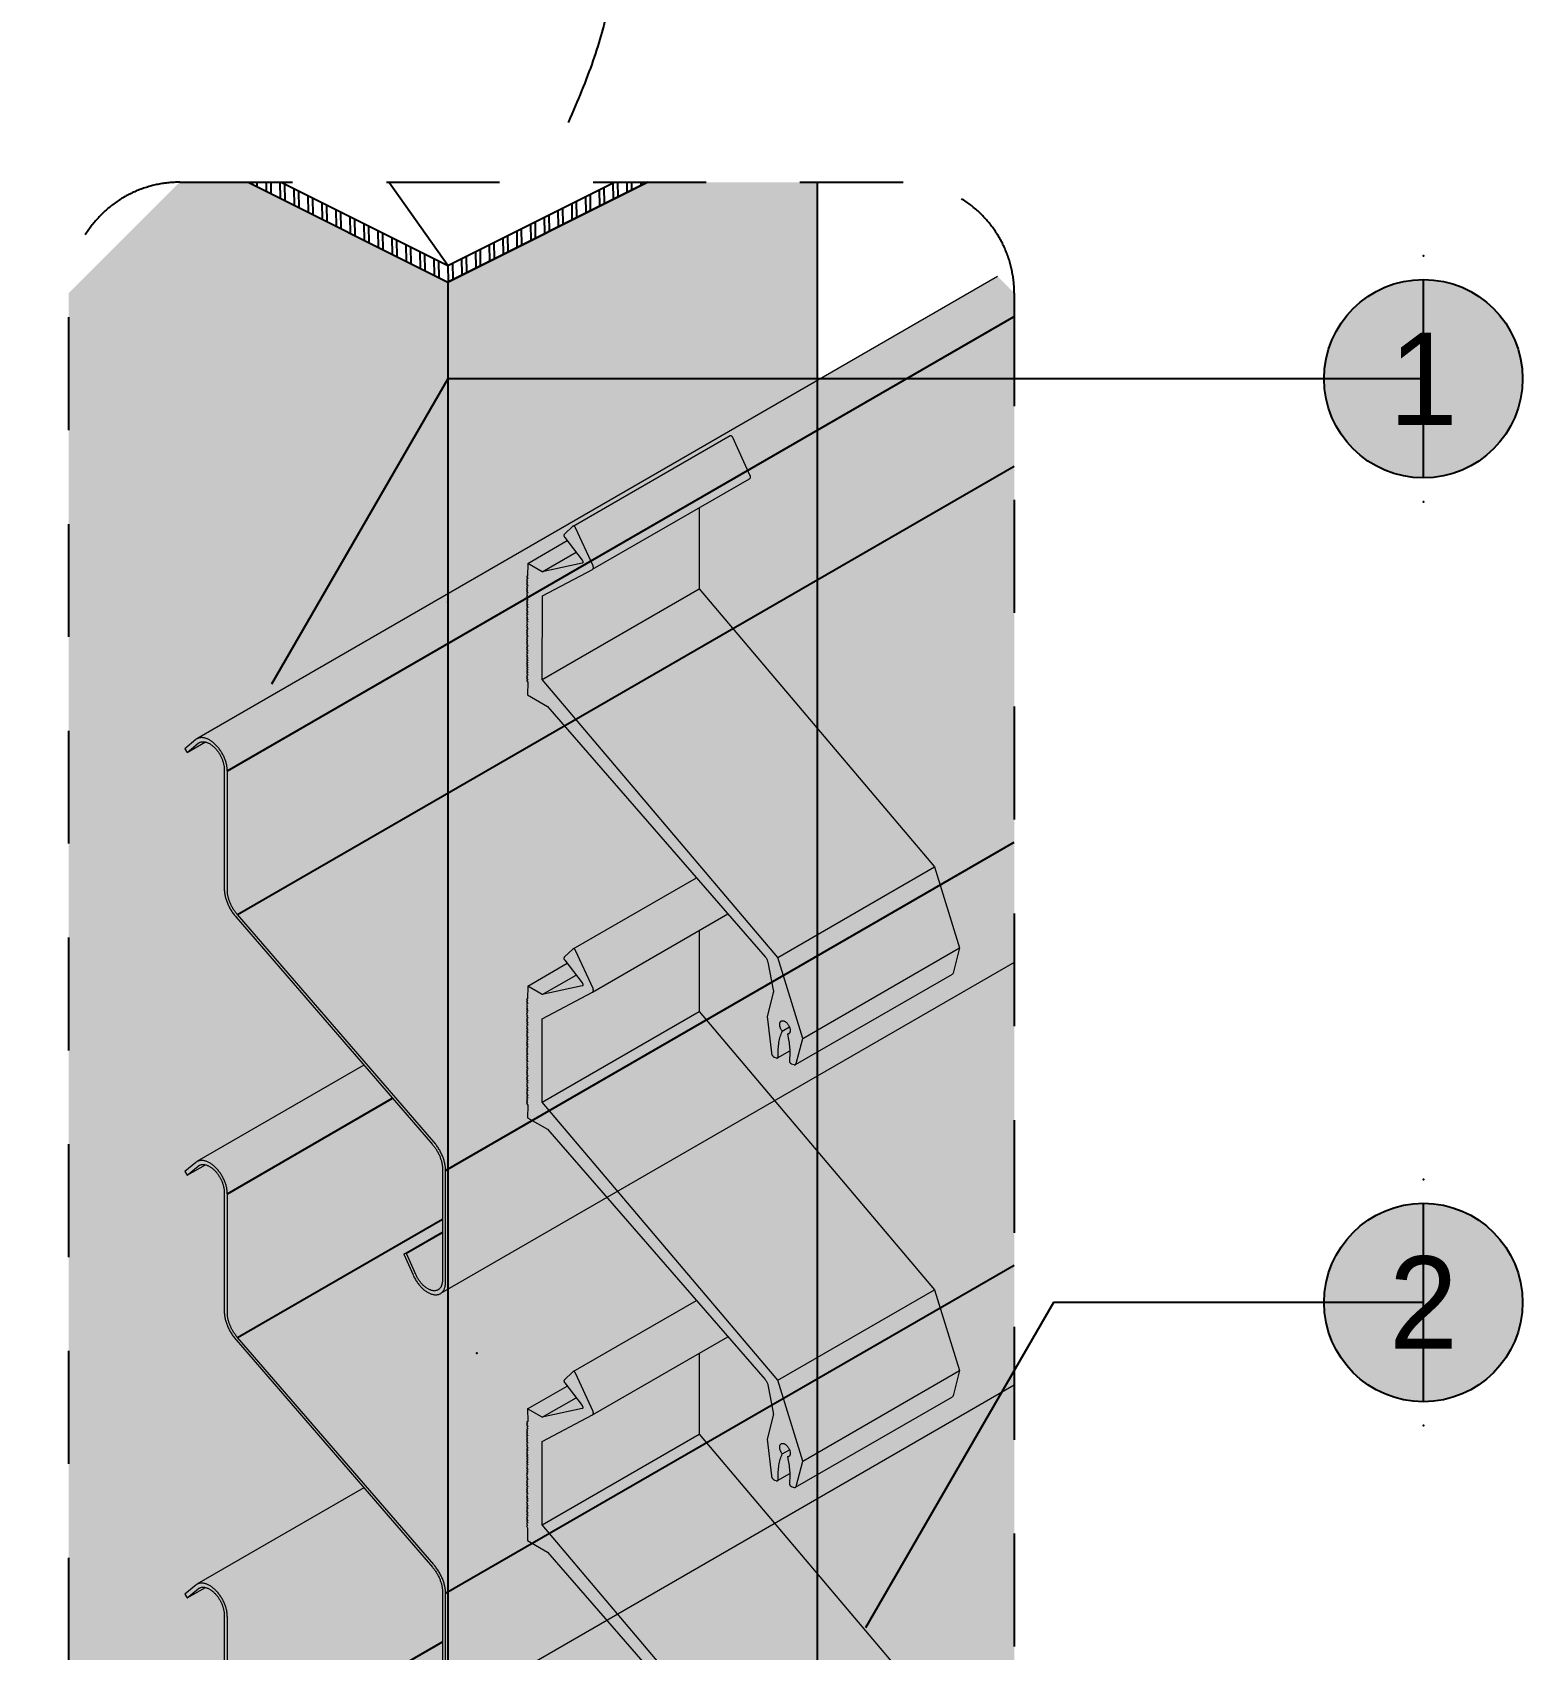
# Model space of a CAD drawing. Header units: millimetres. Extents: x -244126 to 368105, y -173968 to 259060.
# Drawn here: x -87911 to -85896, y 59804 to 61991 of the extents above; entities that cross this region are included whole.
import ezdxf
from ezdxf.enums import TextEntityAlignment as Align
from ezdxf.xclip import XClip

# ---------------------------------------------------------------- set-up
doc = ezdxf.new("R2010")
doc.units = ezdxf.units.MM
doc.header["$MEASUREMENT"] = 0
doc.header["$XCLIPFRAME"] = 0
for name, pattern in [('HIDDEN', [9.525, 6.35, -3.175]), ('TA_HL_011.00000', [71.5, 39.05, -32.45]), ('TA_HL_021.00000', [136.5, 74.55, -61.95]), ('TA_HL_043.00000', [279.5, 152.65, -126.85])]:
    doc.linetypes.add(name, pattern=pattern)
for name, color, linetype in [('000 - H A T C H', 8, 'Continuous'), ('000 - SYMBOL CON', 1, 'Continuous'), ('000 - T E X T', 4, 'Continuous'), ('001 - ASCESSORIES', 1, 'Continuous'), ('A03_SUN LOUVER', 7, 'Continuous')]:
    doc.layers.add(name, color=color, linetype=linetype)
doc.styles.add('BROWALLIA', font='BrowalliaUPC.ttf')
pattern_1 = [(30, (146.9617, 84.8484), (1.14383, 4.26883), [3.125, -3.125])]
pattern_2 = [(0, (7820.9144, -44154.1062), (0.78125, 1.5625), [0, -1.5625])]

# ---------------------------------------------------------------- blocks, each defined once
blk = doc.blocks.new('000 - ASSCESSORIES_FAMELINE_AL.FLEX_BK_FOR_70Z_[70Z-BK]_ISOMATRIC_VIEW')
at = {"color": 3}
blk.add_point((0, 0), dxfattribs=at)
at = {"layer": '001 - ASCESSORIES', "color": 0, "linetype": 'ByBlock', "lineweight": 0, "extrusion": (0.408248, 0.707107, 0.57735)}
for p, q in [((19.79, 0.43), (18.21, 0.03)), ((19.46, -5.58), (19.99, 0.08)), ((19.82, 0.43), (44.31, 0.43)), ((44.48, 0.08), (43.95, -5.58)), ((11.98, -0.86), (11.12, -2.34)), ((13.12, -2.84), (11.98, -0.86)), ((11.98, -0.86), (18.13, -0.86)), ((18.06, -0.33), (18.57, -4.16)), ((9.81, -4.32), (9.81, -4.61)), ((9.98, -4.32), (9.81, -4.32)), ((10.14, -4.04), (9.98, -4.04)), ((9.98, -4.04), (9.98, -4.32)), ((10.3, -3.76), (10.14, -3.76)), ((10.14, -3.76), (10.14, -4.04)), ((10.47, -3.48), (10.3, -3.48)), ((10.3, -3.48), (10.3, -3.76)), ((10.63, -3.19), (10.47, -3.19)), ((10.47, -3.19), (10.47, -3.48)), ((10.79, -2.91), (10.63, -2.91)), ((10.63, -2.91), (10.63, -3.19)), ((10.96, -2.63), (10.79, -2.63)), ((10.79, -2.63), (10.79, -2.91)), ((11.12, -2.34), (10.96, -2.34)), ((10.96, -2.34), (10.96, -2.63)), ((18.37, -4.52), (13.12, -2.84)), ((13.12, -2.84), (18.4, -2.84)), ((5.85, -15.43), (11.49, -5.67)), ((8.83, -6.3), (8.67, -6.3)), ((8.67, -6.3), (8.67, -6.59)), ((9, -6.02), (8.83, -6.02)), ((8.83, -6.02), (8.83, -6.3)), ((9.16, -5.74), (9, -5.74)), ((9, -5.74), (9, -6.02)), ((9.32, -5.46), (9.16, -5.46)), ((9.16, -5.46), (9.16, -5.74)), ((9.49, -5.17), (9.32, -5.17)), ((9.32, -5.17), (9.32, -5.46)), ((9.65, -4.89), (9.49, -4.89)), ((9.49, -4.89), (9.49, -5.17)), ((9.81, -4.61), (9.65, -4.61)), ((9.65, -4.61), (9.65, -4.89)), ((11.49, -5.67), (19.17, -5.95)), ((19.18, -5.95), (43.67, -5.95)), ((35.82, -5.95), (30.35, -15.43)), ((7.53, -8.57), (7.36, -8.57)), ((7.36, -8.57), (7.36, -8.85)), ((7.69, -8.28), (7.53, -8.28)), ((7.53, -8.28), (7.53, -8.57)), ((7.85, -8), (7.69, -8)), ((7.69, -8), (7.69, -8.28)), ((8.02, -7.72), (7.85, -7.72)), ((7.85, -7.72), (7.85, -8)), ((8.18, -7.44), (8.02, -7.44)), ((8.02, -7.44), (8.02, -7.72)), ((8.34, -7.15), (8.18, -7.15)), ((8.18, -7.15), (8.18, -7.44)), ((8.51, -6.87), (8.34, -6.87)), ((8.34, -6.87), (8.34, -7.15)), ((8.67, -6.59), (8.51, -6.59)), ((8.51, -6.59), (8.51, -6.87)), ((6.22, -10.83), (6.06, -10.83)), ((6.06, -10.83), (6.06, -11.11)), ((6.39, -10.55), (6.22, -10.55)), ((6.22, -10.55), (6.22, -10.83)), ((6.55, -10.26), (6.39, -10.26)), ((6.39, -10.26), (6.39, -10.55)), ((6.71, -9.98), (6.55, -9.98)), ((6.55, -9.98), (6.55, -10.26)), ((6.87, -9.7), (6.71, -9.7)), ((6.71, -9.7), (6.71, -9.98)), ((7.04, -9.42), (6.87, -9.42)), ((6.87, -9.42), (6.87, -9.7)), ((7.2, -9.13), (7.04, -9.13)), ((7.04, -9.13), (7.04, -9.42)), ((7.36, -8.85), (7.2, -8.85)), ((7.2, -8.85), (7.2, -9.13)), ((4.92, -13.09), (4.75, -13.09)), ((4.75, -13.09), (4.75, -13.38)), ((5.08, -12.81), (4.92, -12.81)), ((4.92, -12.81), (4.92, -13.09)), ((5.24, -12.53), (5.08, -12.53)), ((5.08, -12.53), (5.08, -12.81)), ((5.41, -12.24), (5.24, -12.24)), ((5.24, -12.24), (5.24, -12.53)), ((5.57, -11.96), (5.41, -11.96)), ((5.41, -11.96), (5.41, -12.24)), ((5.73, -11.68), (5.57, -11.68)), ((5.57, -11.68), (5.57, -11.96)), ((5.9, -11.4), (5.73, -11.4)), ((5.73, -11.4), (5.73, -11.68)), ((6.06, -11.11), (5.9, -11.11)), ((5.9, -11.11), (5.9, -11.4)), ((3.94, -14.79), (3.08, -16.27)), ((4.1, -14.51), (3.94, -14.51)), ((3.94, -14.51), (3.94, -14.79)), ((4.26, -14.22), (4.1, -14.22)), ((4.1, -14.22), (4.1, -14.51)), ((4.43, -13.94), (4.26, -13.94)), ((4.26, -13.94), (4.26, -14.22)), ((4.59, -13.66), (4.43, -13.66)), ((4.43, -13.66), (4.43, -13.94)), ((4.75, -13.38), (4.59, -13.38)), ((4.59, -13.38), (4.59, -13.66)), ((3.08, -16.27), (4.63, -18.96)), ((14.6, -63.91), (5.85, -15.43)), ((5.85, -15.43), (30.35, -15.43)), ((30.35, -15.43), (39.1, -63.91)), ((4.63, -18.96), (13.18, -62.96)), ((-10.51, -49.83), (-10, -53.66)), ((-8.78, -49.07), (-10.37, -49.46)), ((-9.12, -55.07), (-8.59, -49.41)), ((-8.76, -49.07), (10.48, -49.07)), ((-17.78, -52.41), (-17.95, -52.41)), ((-17.95, -52.41), (-17.95, -52.69)), ((-17.62, -52.12), (-17.78, -52.12)), ((-17.78, -52.12), (-17.78, -52.41)), ((-17.46, -51.84), (-17.62, -51.84)), ((-17.62, -51.84), (-17.62, -52.12)), ((-16.6, -50.36), (-17.46, -51.84)), ((-15.46, -52.34), (-16.6, -50.36)), ((-16.6, -50.36), (-10.44, -50.36)), ((-10.2, -54.02), (-15.46, -52.34)), ((-15.46, -52.34), (-10.18, -52.34)), ((-18.93, -54.39), (-19.09, -54.39)), ((-19.09, -54.39), (-19.09, -54.67)), ((-18.76, -54.1), (-18.93, -54.1)), ((-18.93, -54.1), (-18.93, -54.39)), ((-18.76, -53.82), (-18.76, -54.1)), ((-18.6, -53.82), (-18.76, -53.82)), ((-18.44, -53.54), (-18.6, -53.54)), ((-18.6, -53.54), (-18.6, -53.82)), ((-18.27, -53.26), (-18.44, -53.26)), ((-18.44, -53.26), (-18.44, -53.54)), ((-18.11, -52.97), (-18.27, -52.97)), ((-18.27, -52.97), (-18.27, -53.26)), ((-17.95, -52.69), (-18.11, -52.69)), ((-18.11, -52.69), (-18.11, -52.97)), ((-22.72, -64.92), (-17.09, -55.17)), ((-20.23, -56.65), (-20.4, -56.65)), ((-20.4, -56.65), (-20.4, -56.93)), ((-20.07, -56.37), (-20.23, -56.37)), ((-20.23, -56.37), (-20.23, -56.65)), ((-19.91, -56.08), (-20.07, -56.08)), ((-20.07, -56.08), (-20.07, -56.37)), ((-19.74, -55.8), (-19.91, -55.8)), ((-19.91, -55.8), (-19.91, -56.08)), ((-19.58, -55.52), (-19.74, -55.52)), ((-19.74, -55.52), (-19.74, -55.8)), ((-19.42, -55.24), (-19.58, -55.24)), ((-19.58, -55.24), (-19.58, -55.52)), ((-19.25, -54.95), (-19.42, -54.95)), ((-19.42, -54.95), (-19.42, -55.24)), ((-19.09, -54.67), (-19.25, -54.67)), ((-19.25, -54.67), (-19.25, -54.95)), ((-17.09, -55.17), (-9.4, -55.44)), ((-9.4, -55.44), (11.72, -55.44)), ((7.25, -55.44), (1.77, -64.92)), ((-21.54, -58.91), (-21.7, -58.91)), ((-21.7, -58.91), (-21.7, -59.2)), ((-21.38, -58.63), (-21.54, -58.63)), ((-21.54, -58.63), (-21.54, -58.91)), ((-21.21, -58.35), (-21.38, -58.35)), ((-21.38, -58.35), (-21.38, -58.63)), ((-21.05, -58.06), (-21.21, -58.06)), ((-21.21, -58.06), (-21.21, -58.35)), ((-20.89, -57.78), (-21.05, -57.78)), ((-21.05, -57.78), (-21.05, -58.06)), ((-20.72, -57.5), (-20.89, -57.5)), ((-20.89, -57.5), (-20.89, -57.78)), ((-20.56, -57.22), (-20.72, -57.22)), ((-20.72, -57.22), (-20.72, -57.5)), ((-20.4, -56.93), (-20.56, -56.93)), ((-20.56, -56.93), (-20.56, -57.22)), ((-22.85, -61.18), (-23.01, -61.18)), ((-23.01, -61.18), (-23.01, -61.46)), ((-22.68, -60.89), (-22.85, -60.89)), ((-22.85, -60.89), (-22.85, -61.18)), ((-22.52, -60.61), (-22.68, -60.61)), ((-22.68, -60.61), (-22.68, -60.89)), ((-22.36, -60.33), (-22.52, -60.33)), ((-22.52, -60.33), (-22.52, -60.61)), ((-22.19, -60.04), (-22.36, -60.04)), ((-22.36, -60.04), (-22.36, -60.33)), ((-22.03, -59.76), (-22.19, -59.76)), ((-22.19, -59.76), (-22.19, -60.04)), ((-21.87, -59.48), (-22.03, -59.48)), ((-22.03, -59.48), (-22.03, -59.76)), ((-21.7, -59.2), (-21.87, -59.2)), ((-21.87, -59.2), (-21.87, -59.48)), ((-23.99, -63.16), (-24.15, -63.16)), ((-24.15, -63.16), (-24.15, -63.44)), ((-23.83, -62.87), (-23.99, -62.87)), ((-23.99, -62.87), (-23.99, -63.16)), ((-23.66, -62.59), (-23.83, -62.59)), ((-23.83, -62.59), (-23.83, -62.87)), ((-23.5, -62.31), (-23.66, -62.31)), ((-23.66, -62.31), (-23.66, -62.59)), ((-23.34, -62.02), (-23.5, -62.02)), ((-23.5, -62.02), (-23.5, -62.31)), ((-23.17, -61.74), (-23.34, -61.74)), ((-23.34, -61.74), (-23.34, -62.02)), ((-23.01, -61.46), (-23.17, -61.46)), ((-23.17, -61.46), (-23.17, -61.74)), ((-24.64, -64.29), (-25.5, -65.77)), ((-24.48, -64), (-24.64, -64)), ((-24.64, -64), (-24.64, -64.29)), ((-24.32, -63.72), (-24.48, -63.72)), ((-24.48, -63.72), (-24.48, -64)), ((-24.15, -63.44), (-24.32, -63.44)), ((-24.32, -63.44), (-24.32, -63.72)), ((-13.98, -113.41), (-22.72, -64.92)), ((-22.72, -64.92), (1.77, -64.92)), ((1.77, -64.92), (10.52, -113.41)), ((13.13, -63.79), (11.89, -67.39)), ((12.06, -75.07), (14.6, -63.91)), ((14.6, -63.91), (39.1, -63.91)), ((39.1, -63.91), (36.56, -75.07)), ((-25.5, -65.77), (-23.95, -68.46)), ((11.69, -67.74), (9.39, -70.12)), ((-23.95, -68.46), (-15.4, -112.46)), ((9.39, -70.12), (7.41, -74.66)), ((10.16, -72.83), (11.28, -72.83)), ((10.56, -73.55), (10.89, -73.55)), ((7.48, -75.38), (7.64, -75.57)), ((7.8, -75.65), (9.71, -75.65)), ((9.59, -77.58), (12.06, -75.07)), ((12.06, -75.07), (36.56, -75.07)), ((36.56, -75.07), (34.08, -77.58)), ((9.02, -77.26), (9.29, -77.56)), ((9.44, -77.65), (33.94, -77.65)), ((-45.18, -99.85), (-46.03, -101.34)), ((-44.03, -101.83), (-45.18, -99.85)), ((-45.18, -99.85), (-39.02, -99.85)), ((-39.09, -99.32), (-38.58, -103.16)), ((-37.36, -98.57), (-38.95, -98.96)), ((-37.7, -104.57), (-37.16, -98.91)), ((-37.34, -98.56), (-18.1, -98.56)), ((-46.85, -102.75), (-47.01, -102.75)), ((-47.01, -102.75), (-47.01, -103.04)), ((-46.69, -102.47), (-46.85, -102.47)), ((-46.85, -102.47), (-46.85, -102.75)), ((-46.52, -102.19), (-46.69, -102.19)), ((-46.69, -102.19), (-46.69, -102.47)), ((-46.36, -101.91), (-46.52, -101.91)), ((-46.52, -101.91), (-46.52, -102.19)), ((-46.2, -101.62), (-46.36, -101.62)), ((-46.36, -101.62), (-46.36, -101.91)), ((-46.03, -101.34), (-46.2, -101.34)), ((-46.2, -101.34), (-46.2, -101.62)), ((-38.78, -103.52), (-44.03, -101.83)), ((-44.03, -101.83), (-38.76, -101.83)), ((-51.3, -114.42), (-45.67, -104.66)), ((-47.99, -104.73), (-48.16, -104.73)), ((-48.16, -104.73), (-48.16, -105.02)), ((-47.83, -104.45), (-47.99, -104.45)), ((-47.99, -104.45), (-47.99, -104.73)), ((-47.67, -104.17), (-47.83, -104.17)), ((-47.83, -104.17), (-47.83, -104.45)), ((-47.5, -103.89), (-47.67, -103.89)), ((-47.67, -103.89), (-47.67, -104.17)), ((-47.34, -103.6), (-47.5, -103.6)), ((-47.5, -103.6), (-47.5, -103.89)), ((-47.34, -103.32), (-47.34, -103.6)), ((-47.18, -103.32), (-47.34, -103.32)), ((-47.01, -103.04), (-47.18, -103.04)), ((-47.18, -103.04), (-47.18, -103.32)), ((-45.67, -104.66), (-37.98, -104.94)), ((-37.98, -104.94), (-16.86, -104.94)), ((-21.33, -104.94), (-26.81, -114.42)), ((-49.3, -107), (-49.46, -107)), ((-49.46, -107), (-49.46, -107.28)), ((-49.14, -106.71), (-49.3, -106.71)), ((-49.3, -106.71), (-49.3, -107)), ((-48.97, -106.43), (-49.14, -106.43)), ((-49.14, -106.43), (-49.14, -106.71)), ((-48.81, -106.15), (-48.97, -106.15)), ((-48.97, -106.15), (-48.97, -106.43)), ((-48.65, -105.87), (-48.81, -105.87)), ((-48.81, -105.87), (-48.81, -106.15)), ((-48.48, -105.58), (-48.65, -105.58)), ((-48.65, -105.58), (-48.65, -105.87)), ((-48.32, -105.3), (-48.48, -105.3)), ((-48.48, -105.3), (-48.48, -105.58)), ((-48.16, -105.02), (-48.32, -105.02)), ((-48.32, -105.02), (-48.32, -105.3)), ((-50.61, -109.26), (-50.77, -109.26)), ((-50.77, -109.26), (-50.77, -109.54)), ((-50.44, -108.98), (-50.61, -108.98)), ((-50.61, -108.98), (-50.61, -109.26)), ((-50.28, -108.69), (-50.44, -108.69)), ((-50.44, -108.69), (-50.44, -108.98)), ((-50.12, -108.41), (-50.28, -108.41)), ((-50.28, -108.41), (-50.28, -108.69)), ((-49.95, -108.13), (-50.12, -108.13)), ((-50.12, -108.13), (-50.12, -108.41)), ((-49.79, -107.84), (-49.95, -107.84)), ((-49.95, -107.84), (-49.95, -108.13)), ((-49.63, -107.56), (-49.79, -107.56)), ((-49.79, -107.56), (-49.79, -107.84)), ((-49.46, -107.28), (-49.63, -107.28)), ((-49.63, -107.28), (-49.63, -107.56)), ((-51.75, -111.24), (-51.91, -111.24)), ((-51.91, -111.24), (-51.91, -111.52)), ((-51.59, -110.96), (-51.75, -110.96)), ((-51.75, -110.96), (-51.75, -111.24)), ((-51.42, -110.67), (-51.59, -110.67)), ((-51.59, -110.67), (-51.59, -110.96)), ((-51.26, -110.39), (-51.42, -110.39)), ((-51.42, -110.39), (-51.42, -110.67)), ((-51.1, -110.11), (-51.26, -110.11)), ((-51.26, -110.11), (-51.26, -110.39)), ((-50.93, -109.82), (-51.1, -109.82)), ((-51.1, -109.82), (-51.1, -110.11)), ((-50.77, -109.54), (-50.93, -109.54)), ((-50.93, -109.54), (-50.93, -109.82)), ((-53.06, -113.5), (-53.22, -113.5)), ((-53.22, -113.5), (-53.22, -113.78)), ((-52.89, -113.22), (-53.06, -113.22)), ((-53.06, -113.22), (-53.06, -113.5)), ((-52.73, -112.94), (-52.89, -112.94)), ((-52.89, -112.94), (-52.89, -113.22)), ((-52.57, -112.65), (-52.73, -112.65)), ((-52.73, -112.65), (-52.73, -112.94)), ((-52.4, -112.37), (-52.57, -112.37)), ((-52.57, -112.37), (-52.57, -112.65)), ((-52.24, -112.09), (-52.4, -112.09)), ((-52.4, -112.09), (-52.4, -112.37)), ((-52.08, -111.8), (-52.24, -111.8)), ((-52.24, -111.8), (-52.24, -112.09)), ((-51.91, -111.52), (-52.08, -111.52)), ((-52.08, -111.52), (-52.08, -111.8)), ((-15.45, -113.29), (-16.69, -116.89)), ((-16.51, -124.57), (-13.98, -113.41)), ((-13.98, -113.41), (10.52, -113.41)), ((10.52, -113.41), (7.98, -124.57)), ((-53.22, -113.78), (-54.08, -115.27)), ((-54.08, -115.27), (-52.53, -117.96)), ((-42.55, -162.91), (-51.3, -114.42)), ((-51.3, -114.42), (-26.81, -114.42)), ((-26.81, -114.42), (-18.06, -162.91)), ((-52.53, -117.96), (-43.97, -161.96)), ((-16.89, -117.23), (-19.19, -119.61)), ((-19.19, -119.61), (-21.17, -124.16)), ((-18.41, -122.33), (-17.29, -122.33)), ((-18.99, -127.08), (-16.51, -124.57)), ((-18.02, -123.04), (-17.69, -123.04)), ((-16.51, -124.57), (7.98, -124.57)), ((7.98, -124.57), (5.51, -127.08)), ((-21.1, -124.88), (-20.93, -125.06)), ((-20.78, -125.15), (-18.86, -125.15)), ((-19.56, -126.75), (-19.29, -127.06)), ((-19.13, -127.14), (5.36, -127.14))]:
    blk.add_line(p, q, dxfattribs=at)
at = {"layer": '001 - ASCESSORIES', "color": 0, "linetype": 'ByBlock', "lineweight": 0}
for centre, major_axis, start_param, end_param in [((18.23, -0.26), (0, 0.3), 0.141895, 1.797595), ((19.82, 0.13), (0, 0.3), -1.732589, 0.141895), ((19.18, -5.45), (0, -0.5), -0.013773, 1.309292), ((-10.35, -49.76), (0, 0.3), 0.141895, 1.797595), ((-8.76, -49.37), (0, 0.3), -1.732589, 0.141895), ((-9.4, -54.94), (0, -0.5), -0.013773, 1.309292), ((7.64, -74.96), (0, -0.5), -2.216568, -0.583655), ((7.8, -75.15), (0, -0.5), -0.583655, 0.836571), ((9.11, -77), (0, -0.3), -2.491265, -0.583655), ((9.44, -77.15), (0, -0.5), -0.583655, 0.523599), ((-38.92, -99.26), (0, 0.3), 0.141895, 1.797595), ((-37.34, -98.86), (0, 0.3), -1.732589, 0.141895), ((-37.98, -104.44), (0, -0.5), -0.013773, 1.309292), ((-20.94, -124.46), (0, -0.5), -2.216568, -0.583655), ((-20.78, -124.65), (0, -0.5), -0.583655, 0.836571), ((-19.47, -126.5), (0, -0.3), -2.491265, -0.583655), ((-19.13, -126.64), (0, -0.5), -0.583655, 0.523599)]:
    blk.add_ellipse(centre, major_axis=major_axis, ratio=0.57735, start_param=start_param, end_param=end_param, dxfattribs=at)
at = {"layer": '001 - ASCESSORIES', "color": 0, "linetype": 'ByBlock', "lineweight": 0, "extrusion": (-2.22045e-16, 5.55112e-17, -1)}
blk.add_ellipse((44.31, 0.13), major_axis=(0, 0.3), ratio=0.57735, start_param=0, end_param=1.732589, dxfattribs=at)
at = {"layer": '001 - ASCESSORIES', "color": 0, "linetype": 'ByBlock', "lineweight": 0, "extrusion": (-5.44396e-32, 1.66533e-16, -1)}
for centre in [(18.4, -4.23), (-10.17, -53.73), (-38.75, -103.22)]:
    blk.add_ellipse(centre, major_axis=(0, -0.3), ratio=0.57735, start_param=-1.797595, end_param=0.183111, dxfattribs=at)
at = {"layer": '001 - ASCESSORIES', "color": 0, "linetype": 'ByBlock', "lineweight": 0, "extrusion": (1.11022e-16, 1.11022e-16, -1)}
blk.add_ellipse((43.67, -5.45), major_axis=(0, -0.5), ratio=0.57735, start_param=-1.309292, end_param=0, dxfattribs=at)
at = {"layer": '001 - ASCESSORIES', "color": 0, "linetype": 'ByBlock', "lineweight": 0, "extrusion": (-5.55112e-17, 1.11022e-16, -1)}
for centre, major_axis, start_param, end_param in [((12.63, -63.28), (0, -1), -1.895536, -1.032852), ((10.72, -72.59), (0, 1), -1.818254, 3.433503), ((-15.94, -112.78), (0, -1), -1.895536, -1.032852), ((-17.85, -122.09), (0, 1), -1.818254, 3.433503)]:
    blk.add_ellipse(centre, major_axis=major_axis, ratio=0.57735, start_param=start_param, end_param=end_param, dxfattribs=at)
at = {"layer": '001 - ASCESSORIES', "color": 0, "linetype": 'ByBlock', "lineweight": 0, "extrusion": (-2.46519e-32, 1.11022e-16, -1)}
for centre in [(11.4, -66.88), (-17.18, -116.37)]:
    blk.add_ellipse(centre, major_axis=(0, -1), ratio=0.57735, start_param=-1.032852, end_param=-0.537944, dxfattribs=at)
at = {"layer": '001 - ASCESSORIES', "color": 0, "linetype": 'ByBlock', "lineweight": 0, "extrusion": (1.38778e-16, 1.66533e-16, -1)}
for centre in [(12.55, -82.57), (-16.03, -132.07)]:
    blk.add_ellipse(centre, major_axis=(0, 10.58), ratio=0.57735, start_param=-0.836571, end_param=-0.401574, dxfattribs=at)
at = {"layer": '001 - ASCESSORIES', "color": 0, "linetype": 'ByBlock', "lineweight": 0, "extrusion": (-2.77556e-17, -9.24446e-33, -1)}
for centre in [(5.73, -69.3), (-22.85, -118.8)]:
    blk.add_ellipse(centre, major_axis=(0, -9.37), ratio=0.57735, start_param=-1.101207, end_param=-0.650328, dxfattribs=at)
at = {"layer": '001 - ASCESSORIES', "color": 0, "linetype": 'ByBlock', "lineweight": 0, "extrusion": (-8.32667e-17, 5.55112e-17, -1)}
blk.add_ellipse((33.94, -77.15), major_axis=(0, -0.5), ratio=0.57735, start_param=-0.523599, end_param=0, dxfattribs=at)
at = {"layer": '001 - ASCESSORIES', "color": 0, "linetype": 'ByBlock', "lineweight": 0, "extrusion": (-2.77556e-17, 5.55112e-17, -1)}
blk.add_ellipse((5.36, -126.64), major_axis=(0, -0.5), ratio=0.57735, start_param=-0.523599, end_param=0, dxfattribs=at)
blk = doc.blocks.new('*U2974')
at = {"layer": '000 - H A T C H'}
h = blk.add_hatch(dxfattribs=at)
h.set_pattern_fill('DASH', color=8, scale=25, angle=30)
h.set_pattern_definition(pattern_1)
edge = h.paths.add_edge_path()
edge.add_ellipse((3.01, -1.09), major_axis=(-1.7, 2.94), ratio=0.57735, start_angle=-134.7688, end_angle=0, ccw=False)
edge.add_line((5.42, -2.47), (364.51, 204.85))
edge.add_ellipse((362.11, 206.23), major_axis=(-1.7, 2.94), ratio=0.57735, start_angle=225.2312, end_angle=360)
edge.add_line((360.41, 209.18), (1.58, 2.01))
edge = h.paths.add_edge_path()
edge.add_ellipse((3.01, -1.09), major_axis=(-1.7, 2.94), ratio=0.57735, start_angle=-135.2312, end_angle=-134.7688, ccw=False)
edge.add_line((5.42, -2.49), (5.42, -18.63))
edge.add_ellipse((7.82, -20.02), major_axis=(-1.7, 2.94), ratio=0.57735, start_angle=405, end_angle=469.3295)
edge.add_line((6.78, -21.92), (365.87, 185.4))
edge.add_ellipse((366.92, 187.3), major_axis=(1.7, -2.94), ratio=0.57735, start_angle=-135, end_angle=-70.6705, ccw=False)
edge.add_line((364.51, 188.69), (364.51, 204.85))
edge.add_line((364.51, 204.85), (5.42, -2.47))
edge = h.paths.add_edge_path()
edge.add_line((6.78, -21.92), (33.65, -53.04))
edge.add_ellipse((32.09, -54.88), major_axis=(-2, 3.46), ratio=0.57735, start_angle=-135, end_angle=-70.6705, ccw=False)
edge.add_line((35, -56.47), (394.01, 150.81))
edge.add_ellipse((391.18, 152.44), major_axis=(2, -3.46), ratio=0.57735, start_angle=405, end_angle=469.3295)
edge.add_line((392.41, 154.68), (365.87, 185.4))
edge.add_line((365.87, 185.4), (6.78, -21.92))
h = blk.add_hatch(dxfattribs=at)
h.set_pattern_fill('DASH', color=8, scale=25, angle=30)
h.set_pattern_definition(pattern_1)
edge = h.paths.add_edge_path()
edge.add_line((27.75, -46.75), (23.88, -42.27))
edge.add_line((23.88, -42.27), (1.58, -55.15))
edge.add_ellipse((3.01, -58.25), major_axis=(-1.7, 2.94), ratio=0.57735, start_angle=-135.2312, end_angle=0, ccw=False)
edge.add_line((5.42, -59.65), (27.75, -46.75))
edge = h.paths.add_edge_path()
edge.add_ellipse((32.09, -54.88), major_axis=(1.7, -2.94), ratio=0.57735, start_angle=405, end_angle=469.3295)
edge.add_line((33.13, -52.98), (27.75, -46.75))
edge.add_line((27.75, -46.75), (5.42, -59.65))
edge.add_line((5.42, -59.65), (5.42, -75.79))
edge.add_ellipse((7.82, -77.17), major_axis=(-1.7, 2.94), ratio=0.57735, start_angle=405, end_angle=469.3295)
edge.add_line((6.78, -79.08), (34.49, -63.08))
edge.add_line((34.49, -63.08), (34.49, -56.27))
edge = h.paths.add_edge_path()
edge.add_line((34.92, -56.52), (34.92, -71.62))
edge.add_ellipse((32.51, -70.22), major_axis=(1.7, -2.94), ratio=0.57735, start_angle=0, end_angle=44.7725, ccw=False)
edge.add_line((34.67, -72.9), (393.31, 134.16))
edge.add_ellipse((391.61, 137.11), major_axis=(1.7, -2.94), ratio=0.57735, start_angle=360, end_angle=404.7725)
edge.add_line((394.01, 135.71), (394.01, 150.81))
edge.add_line((394.01, 150.81), (34.92, -56.52))
edge = h.paths.add_edge_path(flags=17)
edge.add_ellipse((32.51, -70.22), major_axis=(1.4, -2.42), ratio=0.57735, start_angle=259.4412, end_angle=404.7779)
edge.add_line((34.49, -71.37), (34.49, -64.94))
edge.add_line((34.49, -64.94), (29.63, -67.74))
edge.add_line((29.63, -67.74), (30.88, -70.57))
edge = h.paths.add_edge_path()
edge.add_ellipse((32.51, -127.37), major_axis=(1.7, -2.94), ratio=0.57735, start_angle=-100.5587, end_angle=0, ccw=False)
edge.add_line((30.53, -127.8), (29.28, -124.97))
edge.add_line((29.28, -124.97), (34.49, -121.97))
edge.add_line((34.49, -121.97), (34.49, -120.23))
edge.add_line((34.49, -120.23), (6.78, -136.23))
edge.add_line((6.78, -136.23), (33.65, -167.35))
edge.add_ellipse((32.09, -169.19), major_axis=(-2, 3.46), ratio=0.57735, start_angle=-135, end_angle=-70.6705, ccw=False)
edge.add_line((35, -170.78), (394.01, 36.5))
edge.add_ellipse((391.18, 38.13), major_axis=(2, -3.46), ratio=0.57735, start_angle=405, end_angle=469.3295)
edge.add_line((392.41, 40.37), (371.59, 64.47))
edge.add_line((371.59, 64.47), (33.93, -130.48))
edge = h.paths.add_edge_path()
edge.add_ellipse((32.09, -112.04), major_axis=(1.7, -2.94), ratio=0.57735, start_angle=405, end_angle=469.3295)
edge.add_line((33.13, -110.14), (23.88, -99.43))
edge.add_line((23.88, -99.43), (1.58, -112.3))
edge.add_ellipse((3.01, -115.4), major_axis=(-1.7, 2.94), ratio=0.57735, start_angle=-135.2312, end_angle=0, ccw=False)
edge.add_line((5.42, -116.8), (5.42, -132.94))
edge.add_ellipse((7.82, -134.33), major_axis=(-1.7, 2.94), ratio=0.57735, start_angle=405, end_angle=469.3295)
edge.add_line((6.78, -136.23), (34.49, -120.23))
edge.add_line((34.49, -120.23), (34.49, -113.43))
edge = h.paths.add_edge_path()
edge.add_ellipse((391.18, 95.29), major_axis=(2, -3.46), ratio=0.57735, start_angle=405, end_angle=469.3295)
edge.add_line((392.41, 97.52), (371.59, 121.62))
edge.add_line((371.59, 121.62), (33.93, -73.33))
edge.add_ellipse((32.51, -70.22), major_axis=(1.7, -2.94), ratio=0.57735, start_angle=-100.5587, end_angle=0, ccw=False)
edge.add_line((30.53, -70.64), (29.28, -67.82))
edge.add_line((29.28, -67.82), (34.49, -64.81))
edge.add_line((34.49, -64.81), (34.49, -63.08))
edge.add_line((34.49, -63.08), (6.78, -79.08))
edge.add_line((6.78, -79.08), (33.65, -110.19))
edge.add_ellipse((32.09, -112.04), major_axis=(-2, 3.46), ratio=0.57735, start_angle=-135, end_angle=-70.6705, ccw=False)
edge.add_line((35, -113.62), (394.01, 93.65))
edge = h.paths.add_edge_path()
edge.add_ellipse((391.61, 79.95), major_axis=(1.7, -2.94), ratio=0.57735, start_angle=360, end_angle=404.7725)
edge.add_line((394.01, 78.55), (394.01, 93.65))
edge.add_line((394.01, 93.65), (34.92, -113.67))
edge.add_line((34.92, -113.67), (34.92, -128.77))
edge.add_ellipse((32.51, -127.37), major_axis=(1.7, -2.94), ratio=0.57735, start_angle=0, end_angle=44.7725, ccw=False)
edge.add_line((34.67, -130.05), (393.31, 77.01))
edge = h.paths.add_edge_path()
edge.add_ellipse((391.61, 22.8), major_axis=(1.7, -2.94), ratio=0.57735, start_angle=360, end_angle=404.7725)
edge.add_line((394.01, 21.4), (394.01, 36.5))
edge.add_line((394.01, 36.5), (34.92, -170.82))
edge.add_line((34.92, -170.82), (34.92, -185.93))
edge.add_ellipse((32.51, -184.53), major_axis=(1.7, -2.94), ratio=0.57735, start_angle=0, end_angle=44.7725, ccw=False)
edge.add_line((34.67, -187.21), (393.31, 19.85))
at = {"layer": 'A03_SUN LOUVER', "color": 0, "linetype": 'Continuous', "lineweight": 0, "extrusion": (-4.996e-16, 0.816497, 0.57735)}
for p, q in [((360.41, 209.18), (1.31, 1.85)), ((393.31, 134.16), (34.21, -73.16)), ((393.31, 77.01), (34.21, -130.32)), ((393.31, 19.85), (34.21, -187.47)), ((1.15, 1.74), (-0.33, 0.5)), ((-0.33, 0.5), (0, 0)), ((0, 0), (2.46, 1.42)), ((0, 0), (1.48, 1.24)), ((4.99, -2.24), (4.99, -18.39)), ((5.42, -18.63), (5.42, -2.49)), ((6.6, -22.26), (33.13, -52.98)), ((33.32, -52.65), (6.78, -21.92)), ((23.88, -42.27), (1.31, -55.3)), ((1.15, -55.42), (-0.33, -56.66)), ((-0.33, -56.66), (0, -57.15)), ((0, -57.15), (2.46, -55.73)), ((0, -57.15), (1.48, -55.92)), ((34.49, -56.27), (34.49, -71.37)), ((34.92, -71.62), (34.92, -56.52)), ((4.99, -59.4), (4.99, -75.54)), ((5.42, -75.79), (5.42, -59.65)), ((29.28, -67.82), (34.49, -64.81)), ((29.63, -67.74), (34.49, -64.94)), ((29.63, -67.74), (29.28, -67.82)), ((30.88, -70.57), (29.63, -67.74)), ((29.28, -67.82), (30.53, -70.64)), ((6.6, -79.41), (33.13, -110.14)), ((33.32, -109.8), (6.78, -79.08)), ((23.88, -99.43), (1.31, -112.46)), ((1.15, -112.57), (-0.33, -113.81)), ((0, -114.31), (2.46, -112.89)), ((0, -114.31), (1.48, -113.07)), ((34.49, -113.43), (34.49, -128.52)), ((34.92, -128.77), (34.92, -113.67)), ((-0.33, -113.81), (0, -114.31)), ((4.99, -116.55), (4.99, -132.7)), ((5.42, -132.94), (5.42, -116.8))]:
    blk.add_line(p, q, dxfattribs=at)
at = {"layer": 'A03_SUN LOUVER', "color": 0}
for p, q in [((5.42, -2.47), (364.51, 204.85)), ((6.78, -21.92), (365.87, 185.4)), ((34.92, -56.52), (394.01, 150.81)), ((34.92, -113.67), (394.01, 93.65)), ((34.92, -170.82), (394.01, 36.5)), ((5.42, -59.65), (27.75, -46.75)), ((6.78, -79.08), (34.49, -63.08)), ((6.78, -136.23), (34.49, -120.23))]:
    blk.add_line(p, q, dxfattribs=at)
at = {"layer": 'A03_SUN LOUVER', "color": 0, "linetype": 'Continuous', "lineweight": 0}
for centre, major_axis, start_param, end_param in [((3.01, -1.09), (-1.7, 2.94), -2.360229, 0.100833), ((7.82, -20.02), (2, -3.46), -2.356194, -1.233433), ((32.09, -54.88), (-2, 3.46), -2.356194, -1.233433), ((3.01, -58.25), (-1.7, 2.94), -2.360229, 0.100833), ((32.51, -70.22), (1.7, -2.94), -1.755081, 0.781428), ((7.82, -77.17), (2, -3.46), -2.356194, -1.233433), ((32.09, -112.04), (-2, 3.46), -2.356194, -1.233433), ((3.01, -115.4), (-1.7, 2.94), -2.360229, 0.100833)]:
    blk.add_ellipse(centre, major_axis=major_axis, ratio=0.57735, start_param=start_param, end_param=end_param, dxfattribs=at)
at = {"layer": 'A03_SUN LOUVER', "color": 0, "linetype": 'Continuous', "lineweight": 0, "extrusion": (-1.59096e-16, 1.64541e-16, -1)}
for centre in [(3.01, -1.09), (3.01, -58.25), (3.01, -115.4)]:
    blk.add_ellipse(centre, major_axis=(-1.4, 2.42), ratio=0.57735, start_param=-0.100833, end_param=2.360641, dxfattribs=at)
at = {"layer": 'A03_SUN LOUVER', "color": 0, "linetype": 'Continuous', "lineweight": 0, "extrusion": (-7.95482e-17, 8.22703e-17, -1)}
for centre in [(7.82, -20.02), (7.82, -77.17)]:
    blk.add_ellipse(centre, major_axis=(-1.7, 2.94), ratio=0.57735, start_param=-1.90816, end_param=-0.785398, dxfattribs=at)
at = {"layer": 'A03_SUN LOUVER', "color": 0, "linetype": 'Continuous', "lineweight": 0, "extrusion": (-7.43708e-18, 1.23904e-16, -1)}
for centre in [(32.09, -54.88), (32.09, -112.04)]:
    blk.add_ellipse(centre, major_axis=(1.7, -2.94), ratio=0.57735, start_param=-1.90816, end_param=-0.785398, dxfattribs=at)
at = {"layer": 'A03_SUN LOUVER', "color": 0, "linetype": 'Continuous', "lineweight": 0, "extrusion": (1.40504e-16, 1.45219e-16, -1)}
blk.add_ellipse((32.51, -70.22), major_axis=(1.4, -2.42), ratio=0.57735, start_param=-0.781522, end_param=1.755082, dxfattribs=at)
blk = doc.blocks.new('A$Cadb84cab')
at = {"layer": '000 - H A T C H'}
h = blk.add_hatch(dxfattribs=at)
h.set_pattern_fill('ANSI32', color=8, scale=5, angle=46)
h.set_pattern_definition([(91, (7820.9144, -44154.1062), (-1.87471443, -0.03272326), []), (91, (7821.5284, -44153.4704), (-1.87471443, -0.03272326), [])])
h.paths.add_polyline_path([(-111.57, 318.63), (-161.57, 293.63), (-61.57, 243.63), (-11.57, 268.63)])
h.paths.add_polyline_path([(-16.05, 268.63), (-61.57, 245.87), (-157.1, 293.63), (-111.57, 316.4)], flags=16)
h = blk.add_hatch(dxfattribs=at)
h.set_pattern_fill('DOTS', color=8, scale=25)
h.set_pattern_definition(pattern_2)
h.paths.add_polyline_path([(-61.57, -57.56), (-161.57, -7.56), (-161.57, 293.63), (-61.57, 243.63)])
h = blk.add_hatch(dxfattribs=at)
h.set_pattern_fill('DOTS', color=8, scale=25)
h.set_pattern_definition(pattern_2)
h.paths.add_polyline_path([(-61.57, -57.56), (-11.57, -32.56), (-11.57, 268.63), (-61.57, 243.63)])
at = {"color": 3}
blk.add_line((-61.57, 245.87), (-111.57, 316.4), dxfattribs=at)
for points in [[(-61.57, 243.63), (-11.57, 268.63), (-111.57, 318.63), (-161.57, 293.63)], [(-61.57, 245.87), (-16.05, 268.63), (-111.57, 316.4), (-157.1, 293.63)]]:
    blk.add_lwpolyline(points, close=True, dxfattribs=at)
at = {"color": 1}
for points in [[(-61.57, -57.56), (-161.57, -7.56), (-161.57, 293.63), (-61.57, 243.63)], [(-61.57, -57.56), (-11.57, -32.56), (-11.57, 268.63), (-61.57, 243.63)]]:
    blk.add_lwpolyline(points, close=True, dxfattribs=at)
blk = doc.blocks.new('000 - ARROW FOR SYMBOL')
at = {"layer": '000 - SYMBOL CON', "color": 0, "linetype": 'HIDDEN'}
blk.add_solid([(1.289, 1.565), (0, 0), (0.711, 1.899)], dxfattribs=at)
blk = doc.blocks.new('*U2978')
h = blk.add_hatch(color=250)
h.dxf.hatch_style = 1
edge = h.paths.add_edge_path()
edge.add_arc((0, 0), 2.683, 0, 360)
for p in [(0, 3.326), (0, -3.326)]:
    blk.add_point(p)
at = {"layer": '000 - SYMBOL CON', "color": 0, "linetype": 'ByBlock'}
for points in [[(0, 0), (-26.377, 0), (-31.146, -8.26)], [(-26.377, 0), (-26.377, 0), (-31.146, -8.26)]]:
    blk.add_lwpolyline(points, dxfattribs=at)
at = {"layer": '000 - SYMBOL CON', "color": 2}
blk.add_circle((0, 0), 2.683, dxfattribs=at)
at = {"layer": 'Defpoints', "color": 250}
blk.add_line((0, -2.683), (0, 2.683), dxfattribs=at)
at = {"layer": '000 - SYMBOL CON', "color": 0}
blk.add_blockref('000 - ARROW FOR SYMBOL', (-31.146, -8.26), dxfattribs=at)
blk.add_blockref('000 - ARROW FOR SYMBOL', (-31.146, -8.26), dxfattribs=at)
at = {"layer": '000 - T E X T', "style": 'BROWALLIA'}
blk.add_attdef('NO.CODE', text='', height=2.5, dxfattribs=at).set_placement((0, 0), align=Align.MIDDLE_CENTER)
blk = doc.blocks.new('*U2977')
h = blk.add_hatch(color=250)
h.dxf.hatch_style = 1
edge = h.paths.add_edge_path()
edge.add_arc((0, 0), 2.683, 0, 360)
for p in [(0, 3.326), (0, -3.326)]:
    blk.add_point(p)
at = {"layer": '000 - SYMBOL CON', "color": 0, "linetype": 'ByBlock'}
for points in [[(0, 0), (-10, 0), (-15.079, -8.797)], [(-10, 0), (-10, 0), (-15.079, -8.797)]]:
    blk.add_lwpolyline(points, dxfattribs=at)
at = {"layer": '000 - SYMBOL CON', "color": 2}
blk.add_circle((0, 0), 2.683, dxfattribs=at)
at = {"layer": 'Defpoints', "color": 250}
blk.add_line((0, -2.683), (0, 2.683), dxfattribs=at)
at = {"layer": '000 - SYMBOL CON', "color": 0}
blk.add_blockref('000 - ARROW FOR SYMBOL', (-15.079, -8.797), dxfattribs=at)
blk.add_blockref('000 - ARROW FOR SYMBOL', (-15.079, -8.797), dxfattribs=at)
at = {"layer": '000 - T E X T', "style": 'BROWALLIA'}
blk.add_attdef('NO.CODE', text='', height=2.5, dxfattribs=at).set_placement((0, 0), align=Align.MIDDLE_CENTER)

msp = doc.modelspace()

# ---------------------------------------------------------------- linework, layer by layer
at = {"color": 3}
msp.add_point((-87309.85859, 60204.81776), dxfattribs=at)
at = {"layer": '000 - SYMBOL CON', "color": 2, "linetype": 'TA_HL_043.00000'}
msp.add_lwpolyline([(-86733.32419, 59066.75884), (-87711.42207, 59066.75884, -0.4142135624), (-87861.42207, 59216.75884), (-87861.42207, 61638.03443, -0.4142135624), (-87711.42207, 61788.03443), (-86733.32419, 61788.03443, -0.4142135624), (-86583.32419, 61638.03443), (-86583.32419, 59216.75884, -0.4142135624)], format="xyb", close=True, dxfattribs=at)
msp.add_spline([(-88142.1579, 62594.63176), (-88041.70196, 62259.01287), (-87132.49997, 62089.81819), (-87222.37313, 61788.03443)], degree=3, dxfattribs=at)

# ---------------------------------------------------------------- block references
at = {"color": 3}
ref = msp.add_blockref('A$Cadb84cab', (-86733.32419, 59216.75884), dxfattribs=dict(at, xscale=10, yscale=10, zscale=10))
XClip(ref).set_block_clipping_path([(0, -15), (-97.8097878808, -15), (-112.8097878808, 0), (-112.8097878808, 242.1275592577), (-97.8097878808, 257.1275592577), (0, 257.1275592577), (15, 242.1275592577), (15, 0)])
ref = msp.add_blockref('*U2974', (-87701.17174, 61017.01125), dxfattribs=dict(at, xscale=10, yscale=10, zscale=10))
XClip(ref).set_block_clipping_path([(96.7847543676, -195.0252412902), (-1.0250335132, -195.0252412902), (-16.0250335132, -180.0252412902), (-16.0250335132, 62.1023179675), (-1.0250335132, 77.1023179675), (96.7847543676, 77.1023179675), (111.7847543676, 62.1023179675), (111.7847543676, -180.0252412902)])
at = {"layer": '000 - T E X T', "color": 2, "linetype": 'TA_HL_011.00000', "ltscale": 2.5, "xscale": 50, "yscale": 50, "zscale": 50}
for name, p, values in [('*U2978', (-86030.21474, 61522.31915), {'NO.CODE': '1'}), ('*U2977', (-86030.21474, 60273.40721), {'NO.CODE': '2'})]:
    msp.add_blockref(name, p, dxfattribs=at).add_auto_attribs(values)
at = {"layer": '001 - ASCESSORIES', "linetype": 'TA_HL_021.00000'}
ref = msp.add_blockref('000 - ASSCESSORIES_FAMELINE_AL.FLEX_BK_FOR_70Z_[70Z-BK]_ISOMATRIC_VIEW', (-87349.06884, 61220.29796), dxfattribs=dict(at, xscale=10, yscale=10, zscale=10, rotation=29.99999999999996))
XClip(ref).set_block_clipping_path([(-54.3519056656, -217.2891905203), (-139.0576667091, -168.3842965799), (-144.5480477659, -147.8939155231), (-23.4842681371, 61.7947017503), (-2.9938870803, 67.2850828071), (81.7118739633, 18.3801888667), (87.20225502, -2.1101921901), (-33.8615246088, -211.7988094636)])

doc.saveas('drawing.dxf')
